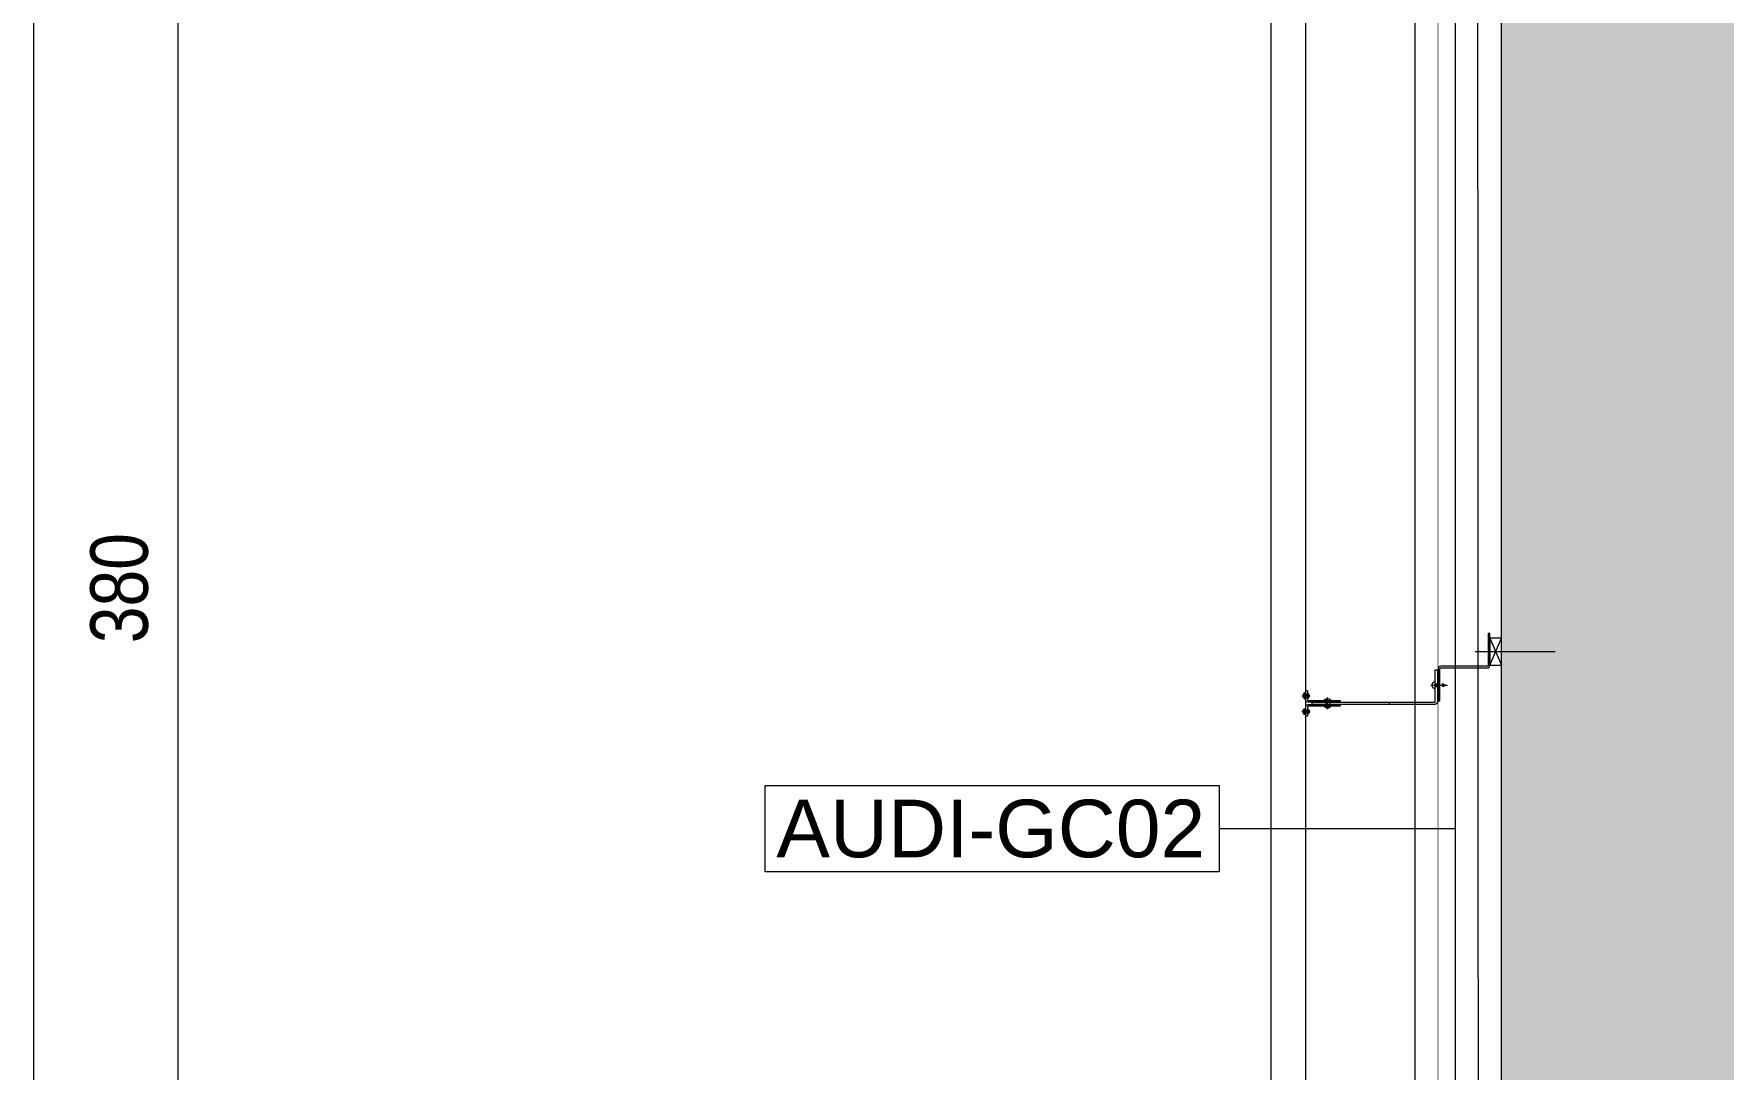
# Model space of a CAD drawing. Extents: x -1701 to 23780, y -363 to 7742.
# Drawn here: x 907.5 to 1201, y 2511.5 to 2691.3 of the extents above; entities that cross this region are included whole.
import ezdxf
from ezdxf.enums import TextEntityAlignment as Align

# ---------------------------------------------------------------- set-up
doc = ezdxf.new("R2010")
doc.units = 0
doc.header["$LTSCALE"] = 25
doc.header["$MEASUREMENT"] = 0
doc.header["$PDMODE"] = 1
doc.linetypes.add('Audi$0$DASHDOT2', pattern=[0.5, 0.25, -0.125, 0, -0.125])
doc.layers.get('0').update_dxf_attribs({"color": 9, "lineweight": 9})
doc.layers.get('Defpoints').update_dxf_attribs({"color": 9, "lineweight": 9})
for name, color, linetype, lineweight in [('Audi$0$00', 8, 'Continuous', 9), ('Audi$0$01', 8, 'Continuous', 9), ('Audi$0$06D', 8, 'Continuous', 9), ('Audi$0$09W', 8, 'Continuous', 9), ('Audi$0$10', 8, 'Continuous', 9), ('Audi$0$22', 8, 'Continuous', 9), ('Audi$0$24', 8, 'Audi$0$DASHDOT2', 9), ('Audi$0$25', 8, 'Continuous', 9), ('Audi$0$33', 8, 'Audi$0$BATTING', 9)]:
    doc.layers.add(name, color=color, linetype=linetype, lineweight=lineweight)
doc.styles.add('Audi$0$Arial', font='arial.ttf', dxfattribs={"height": 2.5})
doc.styles.add('Audi$0$MuuM_TEXT-STANDART', font='ARIALN.TTF')
doc.linetypes.add('Audi$0$BATTING', pattern='A,0.0001,-0.1,[134,ltypeshp.shx,S=0.1,R=0,X=-0.1,Y=0],-0.2,[134,ltypeshp.shx,S=0.1,R=180,X=0.1,Y=0],-0.1', length=0.4001)
doc.dimstyles.new('Audi$0$MuuM_DIM50', dxfattribs={"dimscale": 5, "dimtxt": 2, "dimasz": 1, "dimexe": 1, "dimexo": 1, "dimgap": 1, "dimtad": 1, "dimdec": 1, "dimrnd": 0.5, "dimdsep": 46, "dimtxsty": 'Audi$0$MuuM_TEXT-STANDART', "dimblk": 'Audi$0$_ArchTick', "dimcen": 0, "dimdle": 0.15, "dimclrd": 256, "dimclre": 256, "dimclrt": 256, "dimadec": 0, "dimazin": 0, "dimtfac": 5, "dimtdec": 1, "dimtix": 1, "dimtmove": 2, "dimatfit": 3, "dimldrblk": 'Audi$0$_Dot', "dimfxl": 3, "dimfxlon": 1, "dimtolj": 1, "dimlwd": -1, "dimlwe": -1, "dimarcsym": 0})

# ---------------------------------------------------------------- blocks, each defined once
blk = doc.blocks.new('Audi$0$p- alum kaplama profil')
at = {"lineweight": 13}
blk.add_lwpolyline([(7.12, 12.59), (7.12, 26.49)], dxfattribs=at)
at = {"lineweight": 18}
blk.add_lwpolyline([(4.09, 6.16), (-1.41, 6.16), (-1.41, 6.46), (4.09, 6.46, 0.414214), (4.29, 6.66), (4.29, 14.66, -0.414214), (4.79, 15.16), (10.29, 15.16), (10.29, 14.86), (4.79, 14.86, 0.414214), (4.59, 14.66), (4.59, 6.66, -0.414214)], format="xyb", close=True, dxfattribs=at)
at = {"lineweight": 5}
blk.add_lwpolyline([(9.44, 15.16), (4.79, 15.16), (4.79, 17.16), (9.44, 17.16)], close=True, dxfattribs=at)
for points in [[(4.79, 15.16), (9.44, 17.16)], [(9.44, 15.16), (4.79, 17.16)]]:
    blk.add_lwpolyline(points, dxfattribs=at)
blk.add_lwpolyline([(-2.06, 5.56), (-2.06, -2.34), (-2.06, -15.69), (-1.66, -15.69), (-1.66, -2.34), (-1.66, 5.56), (-1.66, 5.56), (-1.66, 5.57), (-1.66, 5.57), (-1.66, 5.58), (-1.66, 5.58), (-1.65, 5.59), (-1.65, 5.59), (-1.65, 5.59), (-1.65, 5.6), (-1.65, 5.6), (-1.64, 5.61), (-1.64, 5.61), (-1.64, 5.62), (-1.64, 5.62), (-1.63, 5.62), (-1.63, 5.63), (-1.63, 5.63), (-1.62, 5.63), (-1.62, 5.64), (-1.61, 5.64), (-1.61, 5.64), (-1.61, 5.64), (-1.6, 5.65), (-1.6, 5.65), (-1.59, 5.65), (-1.59, 5.65), (-1.58, 5.65), (-1.58, 5.65), (-1.57, 5.66), (-1.57, 5.66), (-1.56, 5.66), (-1.56, 5.66), (3.94, 5.66), (3.94, 6.06), (-1.56, 6.06), (-1.58, 6.06), (-1.61, 6.05), (-1.63, 6.05), (-1.66, 6.05), (-1.68, 6.04), (-1.7, 6.03), (-1.73, 6.03), (-1.75, 6.02), (-1.77, 6.01), (-1.79, 6), (-1.82, 5.99), (-1.84, 5.97), (-1.86, 5.96), (-1.88, 5.94), (-1.89, 5.93), (-1.91, 5.91), (-1.93, 5.89), (-1.95, 5.87), (-1.96, 5.85), (-1.97, 5.83), (-1.99, 5.81), (-2, 5.79), (-2.01, 5.77), (-2.02, 5.75), (-2.03, 5.72), (-2.04, 5.7), (-2.04, 5.68), (-2.05, 5.65), (-2.05, 5.63), (-2.06, 5.61), (-2.06, 5.58)], close=True)
blk.add_lwpolyline([(-1.66, -2.34), (-2.06, -2.34)])
for points in [[(-2.36, -10.84), (-2.36, -16.39), (-2.36, -16.39, -0.414214), (-2.51, -16.54), (-2.51, -16.54), (-4.06, -16.54), (-4.06, -16.84), (-2.51, -16.84), (-2.51, -16.84, 0.414214), (-2.06, -16.39), (-2.06, -10.84)], [(-1.36, -10.84), (-1.66, -10.84), (-1.66, -16.39, 0.414214), (-1.21, -16.84), (-1.21, -16.84), (0.34, -16.84), (0.34, -16.54), (-1.21, -16.54), (-1.21, -16.54, -0.414214), (-1.36, -16.39), (-1.36, -16.39)]]:
    blk.add_lwpolyline(points, format="xyb", close=True)
for points in [[(1.61, 6.87, -10), (0.98, 6.96, -10)], [(1.33, 5.85, -10), (0.98, 5.88, -10)], [(1.56, 7.05, -10), (1.02, 7.13, -10)], [(1.05, 6.91, -10), (1.29, 7.56, -10)], [(1.05, 5.83, -10), (1.05, 6.01, -10)], [(1.29, 4.93, -10), (1.29, 7.8, -10)], [(1.53, 6.82, -10), (1.29, 7.56, -10)], [(1.29, 6.16, -10), (1.29, 6.26, -10)], [(1.53, 5.75, -10), (1.53, 5.92, -10)], [(0.67, 5.66, -10), (1.91, 5.66, -10)], [(0.67, 5.66, -10), (0.67, 5.64, -10), (0.67, 5.62, -10), (0.67, 5.6, -10), (0.68, 5.58, -10), (0.68, 5.56, -10), (0.69, 5.54, -10), (0.69, 5.52, -10), (0.7, 5.5, -10), (0.7, 5.48, -10), (0.71, 5.46, -10), (0.72, 5.45, -10), (0.73, 5.43, -10), (0.74, 5.41, -10), (0.75, 5.4, -10), (0.76, 5.38, -10), (0.77, 5.36, -10), (0.79, 5.35, -10), (0.8, 5.33, -10), (0.81, 5.32, -10), (0.83, 5.31, -10), (0.84, 5.29, -10), (0.86, 5.28, -10), (0.87, 5.27, -10), (0.89, 5.26, -10), (0.91, 5.25, -10), (0.92, 5.24, -10), (0.94, 5.23, -10), (0.96, 5.22, -10), (0.98, 5.21, -10), (1, 5.21, -10), (1.02, 5.2, -10), (1.03, 5.2, -10)], [(0.96, 5.66, -10), (0.97, 5.66, -10), (0.97, 5.66, -10), (0.97, 5.66, -10), (0.98, 5.66, -10), (0.98, 5.66, -10), (0.99, 5.66, -10), (0.99, 5.66, -10), (1, 5.66, -10), (1, 5.67, -10), (1, 5.67, -10), (1.01, 5.67, -10), (1.01, 5.67, -10), (1.01, 5.67, -10), (1.02, 5.68, -10), (1.02, 5.68, -10), (1.02, 5.68, -10), (1.03, 5.69, -10), (1.03, 5.69, -10), (1.03, 5.69, -10), (1.04, 5.7, -10), (1.04, 5.7, -10), (1.04, 5.7, -10), (1.04, 5.71, -10), (1.04, 5.71, -10), (1.05, 5.72, -10), (1.05, 5.72, -10), (1.05, 5.72, -10), (1.05, 5.73, -10), (1.05, 5.73, -10), (1.05, 5.74, -10), (1.05, 5.74, -10), (1.05, 5.75, -10)], [(1.03, 5.2, -10), (1.04, 5.2, -10), (1.05, 5.19, -10), (1.05, 5.19, -10), (1.06, 5.19, -10), (1.06, 5.19, -10), (1.07, 5.19, -10), (1.07, 5.19, -10), (1.08, 5.19, -10), (1.08, 5.19, -10), (1.09, 5.19, -10), (1.09, 5.18, -10), (1.1, 5.18, -10), (1.1, 5.18, -10), (1.11, 5.18, -10), (1.11, 5.18, -10), (1.12, 5.18, -10), (1.12, 5.18, -10), (1.13, 5.18, -10), (1.13, 5.18, -10), (1.14, 5.18, -10), (1.15, 5.18, -10), (1.15, 5.18, -10), (1.16, 5.17, -10), (1.16, 5.17, -10), (1.17, 5.17, -10), (1.17, 5.17, -10), (1.18, 5.17, -10), (1.18, 5.17, -10), (1.19, 5.17, -10), (1.19, 5.17, -10), (1.2, 5.17, -10), (1.2, 5.17, -10)], [(1.05, 5.75, -10), (1.05, 5.83, -10)], [(1.2, 5.17, -10), (1.2, 5.2, -10)], [(1.38, 5.2, -10), (1.2, 5.2, -10)], [(1.38, 5.17, -10), (1.38, 5.2, -10)], [(1.38, 5.17, -10), (1.38, 5.17, -10), (1.39, 5.17, -10), (1.39, 5.17, -10), (1.4, 5.17, -10), (1.41, 5.17, -10), (1.41, 5.17, -10), (1.42, 5.17, -10), (1.42, 5.17, -10), (1.43, 5.17, -10), (1.43, 5.18, -10), (1.44, 5.18, -10), (1.44, 5.18, -10), (1.45, 5.18, -10), (1.45, 5.18, -10), (1.46, 5.18, -10), (1.46, 5.18, -10), (1.47, 5.18, -10), (1.47, 5.18, -10), (1.48, 5.18, -10), (1.48, 5.18, -10), (1.49, 5.18, -10), (1.5, 5.19, -10), (1.5, 5.19, -10), (1.51, 5.19, -10), (1.51, 5.19, -10), (1.52, 5.19, -10), (1.52, 5.19, -10), (1.53, 5.19, -10), (1.53, 5.19, -10), (1.54, 5.19, -10), (1.54, 5.2, -10), (1.55, 5.2, -10)], [(1.53, 5.75, -10), (1.53, 5.74, -10), (1.53, 5.74, -10), (1.53, 5.73, -10), (1.53, 5.73, -10), (1.53, 5.72, -10), (1.54, 5.72, -10), (1.54, 5.72, -10), (1.54, 5.71, -10), (1.54, 5.71, -10), (1.54, 5.7, -10), (1.54, 5.7, -10), (1.55, 5.7, -10), (1.55, 5.69, -10), (1.55, 5.69, -10), (1.55, 5.69, -10), (1.56, 5.68, -10), (1.56, 5.68, -10), (1.56, 5.68, -10), (1.57, 5.67, -10), (1.57, 5.67, -10), (1.58, 5.67, -10), (1.58, 5.67, -10), (1.58, 5.67, -10), (1.59, 5.66, -10), (1.59, 5.66, -10), (1.6, 5.66, -10), (1.6, 5.66, -10), (1.6, 5.66, -10), (1.61, 5.66, -10), (1.61, 5.66, -10), (1.62, 5.66, -10), (1.62, 5.66, -10)], [(1.55, 5.2, -10), (1.57, 5.2, -10), (1.59, 5.21, -10), (1.6, 5.21, -10), (1.62, 5.22, -10), (1.64, 5.23, -10), (1.66, 5.24, -10), (1.68, 5.25, -10), (1.69, 5.26, -10), (1.71, 5.27, -10), (1.73, 5.28, -10), (1.74, 5.29, -10), (1.76, 5.31, -10), (1.77, 5.32, -10), (1.78, 5.33, -10), (1.8, 5.35, -10), (1.81, 5.36, -10), (1.82, 5.38, -10), (1.83, 5.4, -10), (1.84, 5.41, -10), (1.85, 5.43, -10), (1.86, 5.45, -10), (1.87, 5.46, -10), (1.88, 5.48, -10), (1.89, 5.5, -10), (1.89, 5.52, -10), (1.9, 5.54, -10), (1.9, 5.56, -10), (1.9, 5.58, -10), (1.91, 5.6, -10), (1.91, 5.62, -10), (1.91, 5.64, -10), (1.91, 5.66, -10)], [(-2.86, -13.04, 0), (-0.86, -13.04, 0)], [(-2.36, -12.52, 0), (-2.4, -12.53, 0), (-2.43, -12.56, 0), (-2.47, -12.58, 0), (-2.5, -12.6, 0), (-2.53, -12.63, 0), (-2.56, -12.66, 0), (-2.59, -12.69, 0), (-2.61, -12.73, 0), (-2.63, -12.76, 0), (-2.65, -12.8, 0), (-2.67, -12.84, 0), (-2.68, -12.88, 0), (-2.69, -12.92, 0), (-2.7, -12.96, 0), (-2.71, -13, 0), (-2.71, -13.04, 0), (-2.71, -13.08, 0), (-2.7, -13.13, 0), (-2.69, -13.17, 0), (-2.68, -13.21, 0), (-2.67, -13.25, 0), (-2.65, -13.28, 0), (-2.63, -13.32, 0), (-2.61, -13.36, 0), (-2.59, -13.39, 0), (-2.56, -13.42, 0), (-2.53, -13.45, 0), (-2.5, -13.48, 0), (-2.47, -13.51, 0), (-2.43, -13.53, 0), (-2.4, -13.55, 0), (-2.36, -13.57, 0)], [(-2.36, -13.04, 0), (-2.36, -12.52, 0)], [(-2.36, -13.04, 0), (-2.36, -12.73, 0)], [(-2.36, -12.73, 0), (-2.36, -13.04, 0)], [(-1.36, -12.73, 0), (-2.36, -12.73, 0)], [(-2.36, -13.04, 0), (-2.36, -13.36, 0)], [(-2.36, -13.04, 0), (-2.36, -13.57, 0)], [(-2.36, -13.36, 0), (-2.36, -13.04, 0)], [(-1.36, -13.36, 0), (-2.36, -13.36, 0)], [(-1.36, -13.04, 0), (-1.36, -12.37, 0)], [(-1.36, -13.72, 0), (-1.32, -13.68, 0), (-1.29, -13.65, 0), (-1.26, -13.61, 0), (-1.23, -13.58, 0), (-1.2, -13.54, 0), (-1.18, -13.5, 0), (-1.16, -13.45, 0), (-1.14, -13.41, 0), (-1.12, -13.37, 0), (-1.1, -13.32, 0), (-1.09, -13.28, 0), (-1.08, -13.23, 0), (-1.07, -13.18, 0), (-1.06, -13.14, 0), (-1.06, -13.09, 0), (-1.06, -13.04, 0), (-1.06, -12.99, 0), (-1.06, -12.95, 0), (-1.07, -12.9, 0), (-1.08, -12.85, 0), (-1.09, -12.81, 0), (-1.1, -12.76, 0), (-1.12, -12.72, 0), (-1.14, -12.67, 0), (-1.16, -12.63, 0), (-1.18, -12.59, 0), (-1.2, -12.55, 0), (-1.23, -12.51, 0), (-1.26, -12.47, 0), (-1.29, -12.43, 0), (-1.32, -12.4, 0), (-1.36, -12.37, 0)], [(-1.36, -13.04, 0), (-1.36, -13.72, 0)], [(-3.84, -17.04, 0), (-3.81, -17.07, 0), (-3.78, -17.1, 0), (-3.75, -17.12, 0), (-3.72, -17.15, 0), (-3.69, -17.17, 0), (-3.66, -17.19, 0), (-3.62, -17.21, 0), (-3.59, -17.23, 0), (-3.55, -17.24, 0), (-3.52, -17.26, 0), (-3.48, -17.27, 0), (-3.44, -17.28, 0), (-3.4, -17.28, 0), (-3.36, -17.29, 0), (-3.32, -17.29, 0), (-3.29, -17.29, 0), (-3.25, -17.29, 0), (-3.21, -17.29, 0), (-3.17, -17.28, 0), (-3.13, -17.28, 0), (-3.09, -17.27, 0), (-3.06, -17.26, 0), (-3.02, -17.24, 0), (-2.98, -17.23, 0), (-2.95, -17.21, 0), (-2.91, -17.19, 0), (-2.88, -17.17, 0), (-2.85, -17.15, 0), (-2.82, -17.12, 0), (-2.79, -17.1, 0), (-2.76, -17.07, 0), (-2.73, -17.04, 0)], [(-3.29, -17.04, 0), (-3.84, -17.04, 0)], [(-2.85, -16.54, 0), (-2.86, -16.51, 0), (-2.87, -16.47, 0), (-2.89, -16.44, 0), (-2.91, -16.41, 0), (-2.93, -16.38, 0), (-2.96, -16.35, 0), (-2.98, -16.33, 0), (-3.01, -16.31, 0), (-3.04, -16.29, 0), (-3.07, -16.27, 0), (-3.11, -16.25, 0), (-3.14, -16.24, 0), (-3.18, -16.23, 0), (-3.21, -16.22, 0), (-3.25, -16.22, 0), (-3.29, -16.22, 0), (-3.32, -16.22, 0), (-3.36, -16.22, 0), (-3.39, -16.23, 0), (-3.43, -16.24, 0), (-3.46, -16.25, 0), (-3.5, -16.27, 0), (-3.53, -16.29, 0), (-3.56, -16.31, 0), (-3.59, -16.33, 0), (-3.61, -16.35, 0), (-3.64, -16.38, 0), (-3.66, -16.41, 0), (-3.68, -16.44, 0), (-3.7, -16.47, 0), (-3.71, -16.51, 0), (-3.73, -16.54, 0)], [(-3.29, -16.54, 0), (-3.73, -16.54, 0)], [(-3.29, -16.54, 0), (-3.55, -16.54, 0)], [(-3.55, -16.54, 0), (-3.29, -16.54, 0)], [(-3.55, -17.04, 0), (-3.55, -16.54, 0)], [(-3.29, -17.54, 0), (-3.29, -16.04, 0)], [(-3.29, -16.54, 0), (-2.85, -16.54, 0)], [(-3.29, -16.54, 0), (-3.03, -16.54, 0)], [(-3.03, -16.54, 0), (-3.29, -16.54, 0)], [(-3.29, -17.04, 0), (-2.73, -17.04, 0)], [(-3.03, -17.04, 0), (-3.03, -16.54, 0)], [(-0.56, -17.04, 0), (-1.11, -17.04, 0)], [(0, -17.04, 0), (-0.03, -17.07, 0), (-0.06, -17.1, 0), (-0.09, -17.12, 0), (-0.12, -17.15, 0), (-0.15, -17.17, 0), (-0.18, -17.19, 0), (-0.22, -17.21, 0), (-0.25, -17.23, 0), (-0.29, -17.24, 0), (-0.33, -17.26, 0), (-0.36, -17.27, 0), (-0.4, -17.28, 0), (-0.44, -17.28, 0), (-0.48, -17.29, 0), (-0.52, -17.29, 0), (-0.56, -17.29, 0), (-0.59, -17.29, 0), (-0.63, -17.29, 0), (-0.67, -17.28, 0), (-0.71, -17.28, 0), (-0.75, -17.27, 0), (-0.79, -17.26, 0), (-0.82, -17.24, 0), (-0.86, -17.23, 0), (-0.89, -17.21, 0), (-0.93, -17.19, 0), (-0.96, -17.17, 0), (-0.99, -17.15, 0), (-1.02, -17.12, 0), (-1.05, -17.1, 0), (-1.08, -17.07, 0), (-1.11, -17.04, 0)], [(-1, -16.54, 0), (-0.98, -16.51, 0), (-0.97, -16.47, 0), (-0.95, -16.44, 0), (-0.93, -16.41, 0), (-0.91, -16.38, 0), (-0.88, -16.35, 0), (-0.86, -16.33, 0), (-0.83, -16.31, 0), (-0.8, -16.29, 0), (-0.77, -16.27, 0), (-0.73, -16.25, 0), (-0.7, -16.24, 0), (-0.66, -16.23, 0), (-0.63, -16.22, 0), (-0.59, -16.22, 0), (-0.56, -16.22, 0), (-0.52, -16.22, 0), (-0.48, -16.22, 0), (-0.45, -16.23, 0), (-0.41, -16.24, 0), (-0.38, -16.25, 0), (-0.34, -16.27, 0), (-0.31, -16.29, 0), (-0.28, -16.31, 0), (-0.25, -16.33, 0), (-0.23, -16.35, 0), (-0.2, -16.38, 0), (-0.18, -16.41, 0), (-0.16, -16.44, 0), (-0.14, -16.47, 0), (-0.13, -16.51, 0), (-0.12, -16.54, 0)], [(-0.56, -16.54, 0), (-1, -16.54, 0)], [(-0.56, -16.54, 0), (-0.82, -16.54, 0)], [(-0.82, -16.54, 0), (-0.56, -16.54, 0)], [(-0.82, -17.04, 0), (-0.82, -16.54, 0)], [(-0.56, -17.54, 0), (-0.56, -16.04, 0)], [(-0.56, -16.54, 0), (-0.3, -16.54, 0)], [(-0.56, -16.54, 0), (-0.12, -16.54, 0)], [(-0.3, -16.54, 0), (-0.56, -16.54, 0)], [(-0.56, -17.04, 0), (0, -17.04, 0)], [(-0.3, -17.04, 0), (-0.3, -16.54, 0)]]:
    blk.add_polyline3d(points)
blk = doc.blocks.new('Audi$0$_ArchTick')
at = {"color": 0, "linetype": 'ByBlock', "const_width": 0.15}
blk.add_lwpolyline([(-0.5, -0.5), (0.5, 0.5)], dxfattribs=at)
blk = doc.blocks.new('*D4768')
at = {"layer": 'Audi$0$25', "transparency": 16777216}
for p, q in [((-3830, 800), (-3810, 800)), ((-3815, -2440.75), (-3815, 800.75)), ((-3830, -2440), (-3810, -2440))]:
    blk.add_line(p, q, dxfattribs=at)
at = {"layer": 'Defpoints', "color": 0, "transparency": 16777216}
for p in [(-3840, 800), (-3815, 800), (-3840, -2440)]:
    blk.add_point(p, dxfattribs=at)
at = {"layer": 'Audi$0$25', "transparency": 16777216, "xscale": 5, "yscale": 5, "zscale": 5}
for p, rotation in [((-3815, 800), 90), ((-3815, -2440), 270)]:
    blk.add_blockref('Audi$0$_ArchTick', p, dxfattribs=dict(at, rotation=rotation))
at = {"layer": 'Audi$0$25', "transparency": 16777216, "insert": (-3825.11, -820), "char_height": 10, "attachment_point": 5, "rotation": 90, "style": 'Audi$0$MuuM_TEXT-STANDART'}
blk.add_mtext('\\A1;3240', dxfattribs=at)
blk = doc.blocks.new('Audi$0$_Dot')
at = {"color": 0, "linetype": 'ByBlock', "lineweight": -2}
blk.add_line((-0.5, 0), (-1, 0), dxfattribs=at)
at = {"color": 0, "linetype": 'ByBlock', "const_width": 0.5}
blk.add_lwpolyline([(-0.25, 0, 1), (0.25, 0, 1)], format="xyb", close=True, dxfattribs=at)
blk = doc.blocks.new('*D4770')
at = {"layer": 'Audi$0$25', "transparency": 16777216}
for p, q in [((-3790, 0.75), (-3790, -380.75)), ((-3805, 0), (-3785, 0)), ((-3805, -380), (-3785, -380))]:
    blk.add_line(p, q, dxfattribs=at)
at = {"layer": 'Defpoints', "color": 0, "transparency": 16777216}
for p in [(-3840, 0), (-3840, -380), (-3790, -380)]:
    blk.add_point(p, dxfattribs=at)
at = {"layer": 'Audi$0$25', "transparency": 16777216, "xscale": 5, "yscale": 5, "zscale": 5}
for p, rotation in [((-3790, 0), 90), ((-3790, -380), 270)]:
    blk.add_blockref('Audi$0$_ArchTick', p, dxfattribs=dict(at, rotation=rotation))
at = {"layer": 'Audi$0$25', "transparency": 16777216, "insert": (-3800.11, -190), "char_height": 10, "attachment_point": 5, "rotation": 90, "style": 'Audi$0$MuuM_TEXT-STANDART'}
blk.add_mtext('\\A1;380', dxfattribs=at)
blk = doc.blocks.new('Audi$0$0_wallno')
blk.add_lwpolyline([(-7.84, 1.5), (7.942, 1.5), (7.942, -1.5), (-7.84, -1.5)], close=True)
blk.add_lwpolyline([(7.942, 0), (16.132, 0)])
at = {"style": 'Audi$0$Arial'}
blk.add_attdef('GENISLIK', text='', height=2, dxfattribs=at).set_placement((8.442, 0), align=Align.BOTTOM_LEFT)
blk.add_attdef('DUVARNO', text='', height=2, dxfattribs=at).set_placement((0, 0), align=Align.MIDDLE_CENTER)
blk.add_attdef('YUKSEKLIK', text='', height=2, dxfattribs=at).set_placement((8.442, -0.5), align=Align.TOP_LEFT)
blk = doc.blocks.new('Audi$0$P-AKS_AUDI')
at = {"layer": 'Audi$0$25'}
for base, p1, p2, picture, middle in [((-3815, 800), (-3840, -2440), (-3840, 800), '*D4768', (-3825.11, -820)), ((-3790, -380), (-3840, 0), (-3840, -380), '*D4770', (-3800.11, -190))]:
    dim = blk.add_linear_dim(base=base, p1=p1, p2=p2, angle=90, dimstyle='Audi$0$MuuM_DIM50', dxfattribs=at)
    dim.commit()
    dim.dimension.update_dxf_attribs({"geometry": picture, "text_midpoint": middle})
blk = doc.blocks.new('Audi$0$p-zemin kat')
at = {"layer": 'Audi$0$09W'}
h = blk.add_hatch(dxfattribs=at)
h.set_pattern_fill('ANSI33', color=256, scale=25, style=0)
h.paths.add_polyline_path([(1222.5, 2515), (1757.5, 2515), (1757.5, 2430), (1962.5, 2430), (1962.5, 2390), (1717.5, 2390), (1717.5, 2475), (1212.5, 2475), (1212.5, 2390), (1162.5, 2390), (1162.5, 2515), (1162.5, 2825), (1962.5, 2825), (1962.5, 2785), (1212.5, 2785), (1212.5, 2515)])
at = {"layer": 'Audi$0$00'}
blk.add_lwpolyline([(1162.5, 2390), (1162.5, 2865), (1182.5, 2865), (1182.5, 2825)], dxfattribs=at)
at = {"layer": 'Audi$0$01'}
blk.add_lwpolyline([(1222.5, 2515), (1757.5, 2515), (1757.5, 2430), (1962.5, 2430), (1962.5, 2390), (1717.5, 2390), (1717.5, 2475), (1212.5, 2475), (1212.5, 2390), (1162.5, 2390), (1162.5, 2515), (1162.5, 2825), (1962.5, 2825), (1962.5, 2785), (1212.5, 2785), (1212.5, 2515)], close=True, dxfattribs=at)
at = {"layer": 'Audi$0$06D'}
for points in [[(1147.5, 2320), (1147.5, 2870)], [(1154.5, 2320), (1154.5, 2870)], [(1122.5, 2070), (1122.5, 2865)]]:
    blk.add_lwpolyline(points, dxfattribs=at)
at = {"layer": 'Audi$0$10'}
for points, const_width in [([(1151.5, 2320), (1151.5, 2870)], 0.1), ([(1128.5, 2070), (1128.5, 2865)], 0.2)]:
    blk.add_lwpolyline(points, dxfattribs=dict(at, const_width=const_width))
at = {"layer": 'Audi$0$33', "ltscale": 0.4}
blk.add_lwpolyline([(1158.27, 2870), (1158.5, 2321.56), (1158.5, 2321.56)], dxfattribs=at)
at = {"layer": 'Audi$0$10', "xscale": -1, "rotation": 270}
blk.add_blockref('Audi$0$p- alum kaplama profil', (1145.34, 2576.86), dxfattribs=at)
at = {"layer": 'Audi$0$24'}
blk.add_blockref('Audi$0$P-AKS_AUDI', (4722.5, 2785), dxfattribs=at)
blk = doc.blocks.new('Audi')
at = {"layer": 'Audi$0$10'}
blk.add_blockref('Audi$0$p-zemin kat', (0, 0), dxfattribs=at)
at = {"layer": 'Audi$0$22'}
ref = blk.add_blockref('Audi$0$0_wallno', (1073.78, 2553.26), dxfattribs=dict(at, xscale=5, yscale=5, zscale=5))
ref.add_attrib('DUVARNO', 'AUDI-GC02', dxfattribs={"layer": '0', "height": 10, "style": 'Audi$0$Arial'}).set_placement((1073.78, 2553.26), align=Align.MIDDLE_CENTER)

msp = doc.modelspace()

# ---------------------------------------------------------------- block references
at = {"color": 6}
msp.add_blockref('Audi', (0, 0), dxfattribs=at)

doc.saveas('drawing.dxf')
